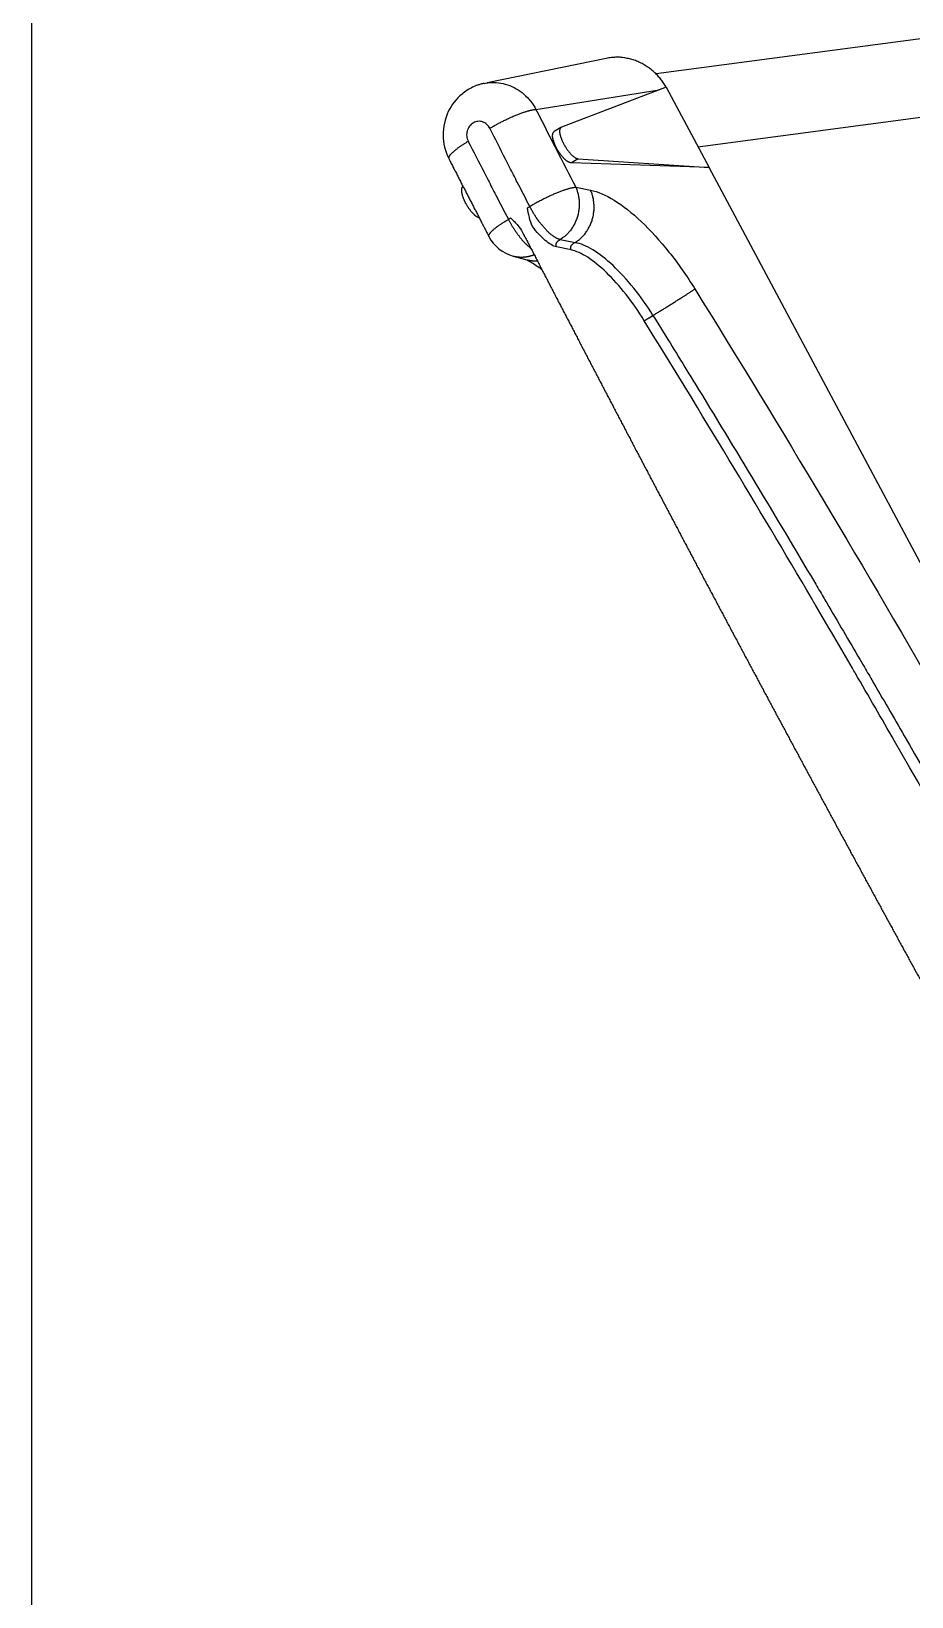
# Model space of a CAD drawing. Header units: millimetres. Extents: x 8076 to 10926, y 4783 to 8520.
# Drawn here: x 9942.5 to 10028.2, y 7074.5 to 7226.9 of the extents above; entities that cross this region are included whole.
import ezdxf

# ---------------------------------------------------------------- set-up
doc = ezdxf.new("R2010")
doc.units = ezdxf.units.MM
doc.layers.add('CABLES', color=10, linetype='Continuous', lineweight=25)

# ---------------------------------------------------------------- blocks, each defined once
blk = doc.blocks.new('149221')
at = {"linetype": 'Continuous'}
for p, q in [((145.99, -16.06), (59.06, -27.62)), ((63.14, -34.7), (147.22, -23.53)), ((54.21, -26.11), (42.64, -28.49)), ((60.05, -28.91), (49.85, -32.81)), ((60.05, -28.91), (64.23, -36.74)), ((47.37, -31.07), (59.38, -29.17)), ((49.81, -32.83), (49.16, -33.22)), ((51.49, -35.89), (50.84, -36.28)), ((64.23, -36.74), (50.84, -36.28)), ((51.49, -35.89), (64.23, -36.74)), ((164.07, -223.75), (64.23, -36.74)), ((40.26, -38.58), (40.26, -38.58)), ((51.24, -38.64), (52.69, -38.93)), ((46.55, -40.64), (46.77, -40.51)), ((44.69, -41.77), (44.9, -41.64)), ((49.55, -43.86), (49.73, -43.75)), ((49.73, -43.75), (51.18, -44.04)), ((51.18, -44.04), (50.97, -44.16)), ((45.16, -45.37), (46.48, -45.73)), ((50.8, -44.75), (49.38, -44.45)), ((58.39, -51.35), (58.76, -51.12))]:
    blk.add_line(p, q, dxfattribs=at)
for points in [[(60.05, -28.91), (59.94, -28.73, 0.009269), (59.82, -28.54, 0.008937), (59.69, -28.36, 0.008878), (59.56, -28.18, 0.009206), (59.42, -28.01, 0.009391), (59.27, -27.83, 0.009535), (59.11, -27.67, 0.009654), (58.95, -27.5, 0.009839), (58.77, -27.35, 0.009973), (58.59, -27.2, 0.010136), (58.41, -27.05, 0.010256), (58.21, -26.92, 0.010402), (58.01, -26.79, 0.010522), (57.81, -26.67, 0.01067), (57.6, -26.56, 0.010747), (57.38, -26.46, 0.010794), (57.17, -26.36, 0.010962), (56.94, -26.28, 0.011245), (56.72, -26.21, 0.01102), (56.49, -26.15, 0.010397), (56.26, -26.1, 0.01141), (56.03, -26.05, 0.013471), (55.79, -26.03, 0.010446), (55.57, -26, 0.004058), (55.36, -25.99, 0.01431), (55.1, -26, 0.024458), (54.72, -26.03, 0.012236), (54.21, -26.1, 0.006573)], [(42.88, -32.91), (43.03, -32.83, -0.002616), (43.18, -32.74, -0.002414), (43.33, -32.65, -0.00232), (43.49, -32.56, -0.002367), (43.66, -32.47, -0.002371), (43.83, -32.38, -0.002372), (44, -32.29, -0.002375), (44.18, -32.2, -0.002408), (44.35, -32.12, -0.002437), (44.53, -32.03, -0.002485), (44.71, -31.95, -0.002536), (44.89, -31.86, -0.002605), (45.07, -31.78, -0.002687), (45.25, -31.71, -0.002788), (45.43, -31.63, -0.0029), (45.6, -31.56, -0.003017), (45.77, -31.5, -0.0032), (45.93, -31.44, -0.003434), (46.09, -31.38, -0.003585), (46.24, -31.33, -0.003612), (46.39, -31.28, -0.00421), (46.53, -31.24, -0.005338), (46.67, -31.2, -0.004699), (46.79, -31.17, -0.002182), (46.89, -31.14, -0.007086), (47.01, -31.12, -0.014929), (47.17, -31.09, -0.009726), (47.37, -31.07, -0.006082)], [(50.84, -36.28), (50.8, -36.28, -0.026168), (50.76, -36.27, -0.021436), (50.71, -36.26, -0.018661), (50.67, -36.25, -0.017656), (50.62, -36.22, -0.016023), (50.56, -36.2, -0.014551), (50.51, -36.17, -0.013113), (50.45, -36.13, -0.012085), (50.39, -36.09, -0.011014), (50.33, -36.04, -0.01021), (50.26, -35.99, -0.009402), (50.2, -35.93, -0.008805), (50.13, -35.87, -0.008209), (50.06, -35.8, -0.007763), (49.99, -35.72, -0.007329), (49.93, -35.65, -0.007001), (49.86, -35.56, -0.006694), (49.79, -35.48, -0.006458), (49.72, -35.39, -0.006252), (49.66, -35.3, -0.006089), (49.6, -35.2, -0.005967), (49.54, -35.11, -0.005864), (49.48, -35.01, -0.005813), (49.42, -34.92, -0.005763), (49.37, -34.82, -0.005776), (49.32, -34.73, -0.005773), (49.28, -34.63, -0.005846), (49.24, -34.54, -0.005893), (49.2, -34.46, -0.006019), (49.17, -34.37, -0.006097), (49.14, -34.29, -0.006304), (49.11, -34.21, -0.006474), (49.09, -34.13, -0.006674), (49.06, -34.06, -0.006781), (49.05, -33.99, -0.007253), (49.03, -33.92, -0.0075), (49.02, -33.86, -0.008109), (49.01, -33.8, -0.009378), (49, -33.73, -0.010005), (49, -33.67, -0.010419), (49, -33.61, -0.013323), (49, -33.55, -0.019029), (49.01, -33.5, -0.016294), (49.02, -33.45, -0.004727), (49.03, -33.4, -0.028598), (49.05, -33.35, -0.067363), (49.09, -33.29, -0.039284), (49.16, -33.22, -0.021184)], [(49.85, -32.81), (49.82, -32.83, 0.042219), (49.79, -32.85, 0.040301), (49.76, -32.87, 0.038072), (49.74, -32.9, 0.036761), (49.72, -32.93, 0.03334), (49.7, -32.97, 0.029472), (49.69, -33.02, 0.02548), (49.68, -33.07, 0.022244), (49.67, -33.13, 0.019176), (49.67, -33.19, 0.016746), (49.68, -33.26, 0.014584), (49.68, -33.33, 0.012897), (49.69, -33.4, 0.011422), (49.71, -33.48, 0.010249), (49.72, -33.56, 0.009237), (49.75, -33.64, 0.008408), (49.77, -33.73, 0.007708), (49.8, -33.82, 0.007114), (49.83, -33.91, 0.006618), (49.87, -33.99, 0.006173), (49.9, -34.08, 0.005834), (49.94, -34.17, 0.005529), (49.99, -34.26, 0.005249), (50.03, -34.34, 0.004932), (50.07, -34.43, 0.004903), (50.12, -34.51, 0.004832), (50.17, -34.6, 0.004718), (50.22, -34.68, 0.004878), (50.27, -34.77, 0.004979), (50.33, -34.86, 0.005094), (50.39, -34.94, 0.005211), (50.45, -35.03, 0.005402), (50.51, -35.11, 0.005604), (50.57, -35.19, 0.005865), (50.64, -35.27, 0.006141), (50.7, -35.34, 0.006455), (50.77, -35.42, 0.006905), (50.83, -35.48, 0.007495), (50.9, -35.55, 0.007909), (50.96, -35.6, 0.008069), (51.02, -35.66, 0.009511), (51.09, -35.7, 0.012211), (51.15, -35.75, 0.010921), (51.2, -35.78, 0.005188), (51.25, -35.81, 0.016669), (51.31, -35.84, 0.03555), (51.39, -35.86, 0.023166), (51.49, -35.89, 0.01431)], [(40.79, -34.18), (40.68, -34.24, 0.001948), (40.57, -34.31, 0.001926), (40.46, -34.38, 0.001969), (40.35, -34.45, 0.002107), (40.25, -34.52, 0.002229), (40.14, -34.59, 0.002354), (40.04, -34.65, 0.002492), (39.94, -34.72, 0.002663), (39.85, -34.79, 0.002851), (39.75, -34.86, 0.003069), (39.67, -34.93, 0.003316), (39.58, -34.99, 0.003604), (39.5, -35.06, 0.003944), (39.42, -35.12, 0.004345), (39.35, -35.19, 0.004809), (39.28, -35.25, 0.00533), (39.21, -35.31, 0.006053), (39.15, -35.37, 0.006997), (39.1, -35.42, 0.007852), (39.05, -35.47, 0.008475), (39.01, -35.53, 0.010835), (38.98, -35.57, 0.015435), (38.95, -35.62, 0.014816), (38.92, -35.66, 0.006463), (38.9, -35.7, 0.02606), (38.89, -35.74, 0.068008), (38.89, -35.79, 0.048841), (38.9, -35.86, 0.030068)], [(38.9, -35.86), (38.99, -36.05, 0.000027), (39.09, -36.24, 0.000027), (39.19, -36.43, 0.000027), (39.29, -36.62, 0.000027), (39.38, -36.81, 0.000026), (39.48, -37, 0.000026), (39.58, -37.19, 0.000026), (39.68, -37.38, 0.000025), (39.77, -37.57, 0.000025), (39.87, -37.77, 0.000025), (39.97, -37.96, 0.000025), (40.07, -38.15, 0.000024), (40.16, -38.34, 0.000024), (40.26, -38.53, 0.000024), (40.36, -38.72, 0.000023), (40.46, -38.91, 0.000023), (40.55, -39.1, 0.000023), (40.65, -39.29, 0.000022), (40.75, -39.48, 0.000022), (40.85, -39.67, 0.000022), (40.94, -39.86, 0.000021), (41.04, -40.04, 0.000021), (41.14, -40.23, 0.000021), (41.24, -40.42, 0.000021), (41.33, -40.61, 0.00002), (41.43, -40.8, 0.00002), (41.53, -40.99, 0.00002), (41.63, -41.18, 0.00002), (41.72, -41.37, 0.000019), (41.82, -41.56, 0.000017), (41.92, -41.75, 0.000019), (42.02, -41.94, 0.000022), (42.12, -42.13, 0.000016), (42.21, -42.32, 0.000006), (42.3, -42.48, 0.000022), (42.41, -42.7, 0.000037), (42.58, -43.02, 0.000018), (42.8, -43.45, 0.00001)], [(40.26, -38.58), (40.24, -38.6, 0.040172), (40.21, -38.62, 0.036899), (40.19, -38.65, 0.033655), (40.17, -38.68, 0.031534), (40.16, -38.72, 0.028173), (40.14, -38.76, 0.024813), (40.13, -38.81, 0.021549), (40.13, -38.86, 0.018953), (40.12, -38.92, 0.016526), (40.12, -38.98, 0.014593), (40.13, -39.04, 0.012866), (40.14, -39.11, 0.011499), (40.15, -39.18, 0.010294), (40.16, -39.25, 0.00932), (40.18, -39.33, 0.008472), (40.2, -39.41, 0.007766), (40.22, -39.49, 0.007166), (40.25, -39.57, 0.006651), (40.28, -39.65, 0.006213), (40.31, -39.74, 0.005816), (40.35, -39.82, 0.005517), (40.38, -39.9, 0.005247), (40.42, -39.99, 0.00498), (40.46, -40.07, 0.004695), (40.5, -40.15, 0.004645), (40.55, -40.23, 0.004526), (40.59, -40.3, 0.004428), (40.64, -40.38, 0.004542), (40.69, -40.47, 0.004592), (40.74, -40.55, 0.004694), (40.79, -40.63, 0.004788), (40.85, -40.71, 0.00493), (40.9, -40.79, 0.005076), (40.96, -40.86, 0.005279), (41.02, -40.94, 0.005479), (41.08, -41.01, 0.005707), (41.14, -41.08, 0.006042), (41.2, -41.15, 0.006498), (41.26, -41.22, 0.006757), (41.32, -41.28, 0.006793), (41.38, -41.33, 0.007924), (41.44, -41.38, 0.010073), (41.5, -41.43, 0.008756), (41.56, -41.47, 0.003933), (41.61, -41.51, 0.013214), (41.67, -41.54, 0.027435), (41.75, -41.58, 0.0172), (41.86, -41.63, 0.0104)], [(46.77, -40.51), (46.91, -40.43, -0.002518), (47.06, -40.34, -0.002323), (47.22, -40.25, -0.002232), (47.38, -40.16, -0.002278), (47.54, -40.07, -0.002282), (47.71, -39.98, -0.002283), (47.89, -39.89, -0.002285), (48.06, -39.8, -0.002317), (48.24, -39.71, -0.002345), (48.42, -39.63, -0.002392), (48.6, -39.54, -0.002441), (48.78, -39.46, -0.002508), (48.96, -39.38, -0.002587), (49.13, -39.3, -0.002685), (49.31, -39.22, -0.002793), (49.48, -39.15, -0.002907), (49.65, -39.09, -0.003083), (49.81, -39.02, -0.00331), (49.97, -38.97, -0.003456), (50.12, -38.91, -0.003484), (50.27, -38.86, -0.004063), (50.41, -38.82, -0.005154), (50.54, -38.78, -0.00454), (50.66, -38.75, -0.00211), (50.77, -38.72, -0.006853), (50.89, -38.69, -0.014466), (51.05, -38.67, -0.009448), (51.24, -38.64, -0.005917)], [(51.24, -38.64), (51.31, -38.8, -0.01226), (51.37, -38.97, -0.011512), (51.42, -39.14, -0.011219), (51.47, -39.32, -0.011574), (51.51, -39.5, -0.011677), (51.54, -39.69, -0.011714), (51.57, -39.88, -0.011707), (51.58, -40.08, -0.011808), (51.59, -40.28, -0.011829), (51.58, -40.48, -0.011896), (51.57, -40.69, -0.011911), (51.54, -40.89, -0.011965), (51.51, -41.09, -0.011995), (51.47, -41.3, -0.012055), (51.41, -41.5, -0.012062), (51.35, -41.7, -0.012036), (51.27, -41.89, -0.01215), (51.19, -42.08, -0.01236), (51.1, -42.26, -0.012126), (51, -42.44, -0.011476), (50.9, -42.61, -0.012448), (50.79, -42.77, -0.014454), (50.66, -42.93, -0.01151), (50.55, -43.07, -0.005046), (50.44, -43.19, -0.015277), (50.29, -43.33, -0.026119), (50.05, -43.52, -0.013662), (49.73, -43.75, -0.007587)], [(51.18, -44.04), (51.32, -43.94, 0.01293), (51.46, -43.84, 0.012127), (51.6, -43.73, 0.011799), (51.73, -43.62, 0.012149), (51.87, -43.49, 0.012226), (51.99, -43.35, 0.012229), (52.12, -43.21, 0.01218), (52.24, -43.05, 0.01224), (52.35, -42.89, 0.012211), (52.45, -42.72, 0.012228), (52.55, -42.54, 0.012185), (52.64, -42.36, 0.012182), (52.72, -42.17, 0.01215), (52.8, -41.98, 0.012149), (52.86, -41.78, 0.012092), (52.91, -41.58, 0.012005), (52.96, -41.38, 0.012054), (52.99, -41.17, 0.0122), (53.02, -40.97, 0.011907), (53.03, -40.76, 0.011217), (53.04, -40.56, 0.012112), (53.03, -40.36, 0.013998), (53.01, -40.16, 0.011095), (52.99, -39.97, 0.004852), (52.97, -39.8, 0.014659), (52.92, -39.6, 0.024925), (52.83, -39.3, 0.012989), (52.69, -38.93, 0.007203)], [(49.73, -43.75), (49.66, -43.73, -0.01846), (49.58, -43.7, -0.015757), (49.49, -43.67, -0.013892), (49.41, -43.63, -0.012929), (49.31, -43.58, -0.011778), (49.22, -43.52, -0.010755), (49.12, -43.46, -0.009796), (49.02, -43.39, -0.009063), (48.92, -43.31, -0.008345), (48.81, -43.22, -0.007769), (48.7, -43.12, -0.007216), (48.59, -43.02, -0.00677), (48.48, -42.92, -0.006353), (48.37, -42.8, -0.006016), (48.26, -42.68, -0.005683), (48.14, -42.55, -0.005389), (48.03, -42.42, -0.005182), (47.92, -42.29, -0.005051), (47.81, -42.15, -0.00475), (47.7, -42.01, -0.004338), (47.59, -41.86, -0.004572), (47.49, -41.71, -0.00517), (47.38, -41.56, -0.003978), (47.29, -41.41, -0.001668), (47.2, -41.28, -0.005199), (47.1, -41.11, -0.00868), (46.95, -40.85, -0.00444), (46.77, -40.51, -0.002442)], [(42.8, -43.45), (42.79, -43.43, -0.057243), (42.78, -43.4, -0.051103), (42.78, -43.37, -0.042862), (42.79, -43.33, -0.035652), (42.8, -43.29, -0.02862), (42.82, -43.25, -0.023084), (42.85, -43.21, -0.018601), (42.88, -43.17, -0.015353), (42.91, -43.12, -0.012714), (42.96, -43.07, -0.010753), (43, -43.01, -0.00914), (43.06, -42.96, -0.007911), (43.11, -42.9, -0.006888), (43.18, -42.84, -0.006088), (43.25, -42.78, -0.005391), (43.32, -42.71, -0.004815), (43.4, -42.65, -0.004374), (43.48, -42.58, -0.004041), (43.57, -42.52, -0.003606), (43.66, -42.45, -0.003141), (43.75, -42.38, -0.003163), (43.85, -42.31, -0.003408), (43.95, -42.24, -0.002488), (44.05, -42.17, -0.001), (44.14, -42.11, -0.003092), (44.26, -42.04, -0.004779), (44.44, -41.92, -0.002271), (44.69, -41.77, -0.001208)], [(44.69, -41.77), (44.74, -41.87, 0.002933), (44.8, -41.98, 0.002811), (44.86, -42.08, 0.002765), (44.92, -42.19, 0.002822), (44.98, -42.3, 0.002846), (45.04, -42.41, 0.002865), (45.11, -42.51, 0.002882), (45.18, -42.62, 0.002921), (45.25, -42.73, 0.002952), (45.32, -42.84, 0.002998), (45.39, -42.95, 0.003039), (45.47, -43.05, 0.003093), (45.54, -43.16, 0.00315), (45.62, -43.26, 0.003222), (45.7, -43.36, 0.003284), (45.77, -43.46, 0.003345), (45.85, -43.56, 0.003459), (45.93, -43.66, 0.003626), (46.01, -43.76, 0.003635), (46.09, -43.85, 0.003508), (46.17, -43.94, 0.00398), (46.26, -44.02, 0.004903), (46.34, -44.11, 0.00393), (46.42, -44.19, 0.001485), (46.49, -44.26, 0.005728), (46.57, -44.34, 0.010719), (46.71, -44.45, 0.005788), (46.88, -44.6, 0.003222)], [(46.08, -43.05), (46.31, -43.49, 0.000038), (46.54, -43.93, 0.000038), (46.77, -44.38, 0.000038), (47, -44.82, 0.000038), (47.23, -45.26, 0.000038), (47.46, -45.71, 0.000038), (47.69, -46.15, 0.000038), (47.91, -46.6, 0.000038), (48.14, -47.04, 0.000038), (48.37, -47.48, 0.000038), (48.6, -47.93, 0.000038), (48.83, -48.37, 0.000038), (49.06, -48.81, 0.000038), (49.29, -49.26, 0.000038), (49.52, -49.7, 0.000038), (49.75, -50.14, 0.000038), (49.98, -50.59, 0.000038), (50.21, -51.03, 0.000038), (50.44, -51.48, 0.000038), (50.68, -51.92, 0.000038), (50.91, -52.36, 0.000038), (51.14, -52.81, 0.000038), (51.37, -53.25, 0.000038), (51.6, -53.69, 0.000038), (51.83, -54.14, 0.000038), (52.06, -54.58, 0.000038), (52.29, -55.02, 0.000038), (52.52, -55.47, 0.000038), (52.75, -55.91, 0.000038), (52.99, -56.36, 0.000038), (53.22, -56.8, 0.000038), (53.45, -57.24, 0.000038), (53.68, -57.69, 0.000038), (53.91, -58.13, 0.000038), (54.14, -58.57, 0.000038), (54.38, -59.02, 0.000038), (54.61, -59.46, 0.000038), (54.84, -59.9, 0.000038), (55.07, -60.35, 0.000038), (55.3, -60.79, 0.000038), (55.54, -61.24, 0.000038), (55.77, -61.68, 0.000038), (56, -62.12, 0.000038), (56.23, -62.57, 0.000038), (56.47, -63.01, 0.000038), (56.7, -63.45, 0.000038), (56.93, -63.9, 0.000038), (57.16, -64.34, 0.000038), (57.4, -64.78, 0.000038), (57.63, -65.23, 0.000038), (57.86, -65.67, 0.000038), (58.1, -66.11, 0.000038), (58.33, -66.56, 0.000038), (58.56, -67, 0.000038), (58.8, -67.44, 0.000038), (59.03, -67.89, 0.000038), (59.26, -68.33, 0.000038), (59.5, -68.77, 0.000038), (59.73, -69.22, 0.000038), (59.97, -69.66, 0.000038), (60.2, -70.11, 0.000038), (60.43, -70.55, 0.000038), (60.67, -70.99, 0.000038), (60.9, -71.44, 0.000038), (61.14, -71.88, 0.000038), (61.37, -72.32, 0.000038), (61.6, -72.77, 0.000038), (61.84, -73.21, 0.000038), (62.07, -73.65, 0.000038), (62.31, -74.1, 0.000038), (62.54, -74.54, 0.000038), (62.78, -74.98, 0.000038), (63.01, -75.43, 0.000038), (63.25, -75.87, 0.000038), (63.48, -76.31, 0.000038), (63.72, -76.76, 0.000038), (63.95, -77.2, 0.000038), (64.19, -77.64, 0.000038), (64.42, -78.09, 0.000038), (64.66, -78.53, 0.000038), (64.9, -78.97, 0.000038), (65.13, -79.42, 0.000038), (65.37, -79.86, 0.000038), (65.6, -80.3, 0.000038), (65.84, -80.75, 0.000038), (66.08, -81.2, 0.000038), (66.32, -81.64, 0.000038), (66.55, -82.09, 0.000038), (66.79, -82.53, 0.000038), (67.03, -82.98, 0.000038), (67.27, -83.43, 0.000038), (67.51, -83.87, 0.000038), (67.74, -84.32, 0.000038), (67.98, -84.76, 0.000038), (68.22, -85.21, 0.000038), (68.46, -85.66, 0.000038), (68.7, -86.1, 0.000038), (68.94, -86.55, 0.000038), (69.17, -86.99, 0.000038), (69.41, -87.44, 0.000038), (69.65, -87.89, 0.000038), (69.89, -88.33, 0.000038), (70.13, -88.78, 0.000038), (70.37, -89.23, 0.000038), (70.61, -89.68, 0.000038), (70.85, -90.13, 0.000038), (71.1, -90.58, 0.000038), (71.34, -91.03, 0.000038), (71.58, -91.48, 0.000038), (71.82, -91.92, 0.000038), (72.06, -92.37, 0.000038), (72.3, -92.82, 0.000038), (72.54, -93.27, 0.000038), (72.78, -93.72, 0.000038), (73.03, -94.17, 0.000038), (73.27, -94.62, 0.000038), (73.51, -95.07, 0.000038), (73.75, -95.51, 0.000038), (73.99, -95.96, 0.000038), (74.23, -96.41, 0.000038), (74.48, -96.86, 0.000038), (74.72, -97.31, 0.000038), (74.96, -97.76, 0.000038), (75.2, -98.21, 0.000038), (75.45, -98.66, 0.000038), (75.69, -99.1, 0.000038), (75.93, -99.55, 0.000038), (76.17, -100, 0.000038), (76.42, -100.45, 0.000038), (76.66, -100.9, 0.000038), (76.9, -101.35, 0.000038), (77.14, -101.8, 0.000038), (77.39, -102.24, 0.000038), (77.63, -102.69, 0.000038), (77.87, -103.14, 0.000038), (78.12, -103.59, 0.000038), (78.36, -104.04, 0.000038), (78.6, -104.49, 0.000038), (78.85, -104.93, 0.000038), (79.09, -105.38, 0.000038), (79.33, -105.83, 0.000038), (79.58, -106.28, 0.000038), (79.82, -106.73, 0.000038), (80.07, -107.18, 0.000038), (80.31, -107.63, 0.000038), (80.55, -108.07, 0.000038), (80.8, -108.52, 0.000038), (81.04, -108.97, 0.000038), (81.29, -109.42, 0.000038), (81.53, -109.87, 0.000038), (81.78, -110.31, 0.000038), (82.02, -110.76, 0.000038), (82.26, -111.21, 0.000038), (82.51, -111.66, 0.000038), (82.75, -112.11, 0.000038), (83, -112.56, 0.000038), (83.24, -113, 0.000038), (83.49, -113.45, 0.000038), (83.73, -113.9, 0.000038), (83.98, -114.35, 0.000038), (84.22, -114.8, 0.000038), (84.47, -115.24, 0.000038), (84.72, -115.69, 0.000038), (84.96, -116.14, 0.000038)], [(49.38, -44.45), (49.37, -44.43, -0.012351), (49.36, -44.41, -0.011599), (49.36, -44.39, -0.011305), (49.35, -44.37, -0.011666), (49.35, -44.35, -0.011772), (49.34, -44.33, -0.01181), (49.34, -44.3, -0.011803), (49.34, -44.28, -0.011904), (49.34, -44.26, -0.011924), (49.34, -44.24, -0.011989), (49.34, -44.21, -0.012001), (49.34, -44.19, -0.012052), (49.35, -44.17, -0.012078), (49.35, -44.14, -0.012134), (49.36, -44.12, -0.012135), (49.37, -44.1, -0.012104), (49.38, -44.07, -0.012212), (49.39, -44.05, -0.012416), (49.4, -44.03, -0.012174), (49.41, -44.01, -0.011515), (49.42, -43.99, -0.012482), (49.43, -43.97, -0.014482), (49.45, -43.96, -0.011525), (49.46, -43.94, -0.005053), (49.47, -43.92, -0.015282), (49.49, -43.91, -0.026096), (49.52, -43.89, -0.013639), (49.55, -43.86, -0.007572)], [(50.8, -44.75), (50.79, -44.73, -0.012348), (50.78, -44.71, -0.011597), (50.77, -44.69, -0.011303), (50.77, -44.67, -0.011665), (50.76, -44.65, -0.011771), (50.76, -44.63, -0.011809), (50.76, -44.61, -0.011802), (50.76, -44.58, -0.011904), (50.76, -44.56, -0.011924), (50.76, -44.54, -0.01199), (50.76, -44.51, -0.012003), (50.76, -44.49, -0.012054), (50.76, -44.47, -0.01208), (50.77, -44.44, -0.012136), (50.78, -44.42, -0.012138), (50.78, -44.4, -0.012107), (50.79, -44.38, -0.012215), (50.8, -44.35, -0.01242), (50.81, -44.33, -0.012177), (50.82, -44.31, -0.011519), (50.84, -44.29, -0.012486), (50.85, -44.28, -0.014487), (50.86, -44.26, -0.011529), (50.88, -44.24, -0.005055), (50.89, -44.23, -0.015287), (50.91, -44.21, -0.026104), (50.93, -44.19, -0.013643), (50.97, -44.16, -0.007574)], [(47.21, -45.23), (47.15, -45.25, -0.005015), (47.08, -45.28, -0.00494), (47.02, -45.3, -0.004937), (46.96, -45.32, -0.005026), (46.89, -45.34, -0.00508), (46.83, -45.36, -0.005123), (46.76, -45.38, -0.005161), (46.69, -45.39, -0.005214), (46.63, -45.41, -0.005254), (46.56, -45.42, -0.005303), (46.49, -45.43, -0.005338), (46.42, -45.44, -0.005381), (46.35, -45.45, -0.00542), (46.28, -45.46, -0.005473), (46.21, -45.47, -0.005491), (46.14, -45.47, -0.005496), (46.07, -45.48, -0.005574), (46, -45.48, -0.005726), (45.93, -45.48, -0.005586), (45.86, -45.48, -0.005238), (45.79, -45.47, -0.005814), (45.72, -45.47, -0.006977), (45.65, -45.46, -0.005298), (45.58, -45.45, -0.001795), (45.52, -45.44, -0.00753), (45.44, -45.43, -0.013023), (45.32, -45.41, -0.006361), (45.16, -45.37, -0.003357)], [(47.52, -45.83), (47.48, -45.83, -0.002746), (47.45, -45.83, -0.002735), (47.41, -45.84, -0.002735), (47.38, -45.84, -0.002749), (47.35, -45.84, -0.002758), (47.31, -45.84, -0.002765), (47.28, -45.84, -0.00277), (47.24, -45.84, -0.002778), (47.21, -45.84, -0.002785), (47.17, -45.84, -0.002792), (47.14, -45.83, -0.002797), (47.1, -45.83, -0.002802), (47.07, -45.83, -0.002809), (47.03, -45.83, -0.00282), (47, -45.82, -0.002818), (46.96, -45.82, -0.002806), (46.93, -45.82, -0.002834), (46.89, -45.81, -0.002897), (46.86, -45.81, -0.002818), (46.82, -45.8, -0.002634), (46.79, -45.8, -0.002912), (46.76, -45.79, -0.003478), (46.72, -45.78, -0.00264), (46.69, -45.78, -0.000902), (46.66, -45.77, -0.003732), (46.62, -45.76, -0.00643), (46.56, -45.75, -0.003143), (46.48, -45.73, -0.001663)], [(58.76, -51.12), (58.91, -51.04, 0.00029), (59.05, -50.95, 0.000268), (59.21, -50.85, 0.000257), (59.36, -50.76, 0.000263), (59.52, -50.66, 0.000263), (59.69, -50.56, 0.000263), (59.85, -50.46, 0.000264), (60.02, -50.35, 0.000267), (60.19, -50.25, 0.000271), (60.36, -50.14, 0.000276), (60.52, -50.04, 0.000283), (60.69, -49.93, 0.000291), (60.86, -49.83, 0.0003), (61.02, -49.72, 0.000312), (61.18, -49.62, 0.000326), (61.34, -49.52, 0.00034), (61.49, -49.43, 0.000362), (61.64, -49.34, 0.000389), (61.78, -49.25, 0.000408), (61.91, -49.16, 0.000414), (62.04, -49.08, 0.000485), (62.16, -49, 0.000619), (62.27, -48.93, 0.000551), (62.37, -48.86, 0.000257), (62.46, -48.8, 0.000842), (62.56, -48.74, 0.001823), (62.69, -48.65, 0.001231), (62.84, -48.55, 0.000788)], [(57.92, -51.64), (57.93, -51.64, -0.001885), (57.94, -51.63, -0.001434), (57.94, -51.63, -0.001162), (57.95, -51.62, -0.00102), (57.96, -51.62, -0.000882), (57.97, -51.61, -0.000774), (57.99, -51.6, -0.000682), (58, -51.59, -0.000616), (58.01, -51.58, -0.000555), (58.03, -51.57, -0.000509), (58.04, -51.56, -0.000466), (58.06, -51.55, -0.000434), (58.08, -51.54, -0.000404), (58.09, -51.53, -0.000382), (58.11, -51.52, -0.00036), (58.13, -51.51, -0.000341), (58.15, -51.5, -0.000328), (58.17, -51.49, -0.000321), (58.19, -51.47, -0.000303), (58.21, -51.46, -0.000279), (58.23, -51.45, -0.000295), (58.24, -51.44, -0.000336), (58.26, -51.43, -0.000263), (58.28, -51.41, -0.000114), (58.3, -51.4, -0.000345), (58.32, -51.39, -0.000588), (58.35, -51.37, -0.000311), (58.39, -51.35, -0.000174)]]:
    blk.add_lwpolyline(points, format="xyb", dxfattribs=at)
blk.add_arc((46.16, -41.72), 3.78, 207.2162, 254.7222, dxfattribs=at)
for points, knots in [([(42.33, -28.54), (42.32, -28.54), (42.27, -28.55), (42.15, -28.58), (41.96, -28.63), (41.62, -28.73), (40.98, -29), (39.88, -29.71), (38.16, -31.9), (38.16, -34.47), (38.9, -35.86)], [0, 0, 0, 0, 0.005462, 0.0164, 0.036954, 0.071436, 0.129027, 0.258323, 0.490957, 1, 1, 1, 1]), ([(42.33, -28.54), (42.5, -28.5), (43.26, -28.39), (44.64, -28.56), (46.27, -29.49), (47.07, -30.5), (47.37, -31.07)], [2.6013791, 2.6013791, 2.6013791, 2.6013791, 2.6350467, 2.7567183, 2.8783711, 3, 3, 3, 3]), ([(42.88, -32.91), (42.81, -32.77), (42.61, -32.5), (42.2, -32.26), (41.73, -32.2), (41.27, -32.34), (40.88, -32.68), (40.65, -33.16), (40.61, -33.69), (40.71, -34.03), (40.79, -34.18)], [2, 2, 2, 2, 2.121629, 2.243282, 2.364953, 2.486627, 2.617026, 2.748016, 2.87402, 3, 3, 3, 3]), ([(46.77, -40.51), (46.37, -39.73), (45.96, -38.94), (45.56, -38.16), (45.31, -37.67), (45.06, -37.18), (44.81, -36.69), (44.68, -36.44), (44.55, -36.18), (44.42, -35.93), (43.91, -34.92), (43.4, -33.92), (42.88, -32.91)], [0, 0, 0, 0, 0.459223, 0.459223, 0.459223, 0.744899, 0.744899, 0.744899, 0.893467, 0.893467, 0.893467, 1.481755, 1.481755, 1.481755, 1.481755]), ([(40.79, -34.18), (41.3, -35.18), (41.82, -36.19), (42.33, -37.19), (42.46, -37.44), (42.59, -37.7), (42.72, -37.95), (42.97, -38.44), (43.22, -38.93), (43.48, -39.41), (43.88, -40.2), (44.28, -40.98), (44.69, -41.77)], [0, 0, 0, 0, 0.588288, 0.588288, 0.588288, 0.736856, 0.736856, 0.736856, 1.022532, 1.022532, 1.022532, 1.481755, 1.481755, 1.481755, 1.481755]), ([(52.69, -38.93), (53.38, -39.06), (54.94, -39.73), (57.61, -41.84), (60.35, -44.85), (62.05, -47.29), (62.84, -48.55)], [2, 2, 2, 2, 2.753208, 3.506439, 4.25971, 5.013003, 5.013003, 5.013003, 5.013003]), ([(47.04, -42.47), (46.9, -42.19), (46.72, -41.58), (46.59, -40.96), (46.55, -40.64)], [0, 0, 0, 0, 0.000881323, 0.001765199, 0.001765199, 0.001765199, 0.001765199]), ([(44.9, -41.64), (45.16, -41.87), (45.58, -42.31), (45.96, -42.8), (46.08, -43.05)], [0, 0, 0, 0, 0.000994197, 0.001765206, 0.001765206, 0.001765206, 0.001765206]), ([(49.38, -44.45), (49.06, -44.38), (48.3, -43.94), (47.44, -43.01), (47.04, -42.47)], [4.82227, 4.82227, 4.82227, 4.82227, 7.881113, 10.939976, 10.939976, 10.939976, 10.939976]), ([(58.76, -51.12), (58.18, -50.19), (56.91, -48.39), (54.87, -46.17), (52.88, -44.62), (51.7, -44.13), (51.18, -44.04)], [2, 2, 2, 2, 2.753293, 3.506564, 4.259794, 5.013003, 5.013003, 5.013003, 5.013003]), ([(57.92, -51.64), (57.37, -50.74), (56.16, -49.01), (54.23, -46.85), (52.37, -45.34), (51.28, -44.85), (50.8, -44.75)], [2, 2, 2, 2, 6.679506, 11.359015, 16.03851, 20.718006, 20.718006, 20.718006, 20.718006]), ([(46.48, -45.73), (46.48, -45.73), (46.48, -45.73), (46.48, -45.73), (46.49, -45.73), (46.55, -45.75), (46.82, -45.87), (47.36, -46.2), (47.86, -46.59), (47.95, -46.66)], [0, 0, 0, 0, 0.0007466, 0.0061203, 0.0194946, 0.0526126, 0.1136559, 0.2850808, 0.3198309, 0.3198309, 0.3198309, 0.3198309]), ([(62.84, -48.55), (71.26, -62.16), (87.69, -89.67), (110.85, -131.51), (132.34, -173.6), (145.45, -201.61), (151.67, -215.54)], [2, 2, 2, 2, 10.2234, 18.446801, 26.670201, 34.893602, 34.893602, 34.893602, 34.893602]), ([(146.07, -217.34), (145.15, -215.27), (144.21, -213.21), (143.27, -211.14), (143.21, -211), (143.14, -210.85), (143.07, -210.71), (142.12, -208.62), (141.16, -206.53), (140.2, -204.45), (140.14, -204.31), (140.07, -204.17), (140.01, -204.03), (135.66, -194.62), (124.54, -171.3), (105.47, -134.02), (88.94, -104.11), (79.74, -88.17), (78.47, -85.98), (78.37, -85.81), (78.27, -85.63), (78.17, -85.46), (76.97, -83.39), (75.76, -81.33), (74.55, -79.27), (74.45, -79.09), (74.34, -78.92), (74.24, -78.74), (68.9, -69.65), (63.45, -60.62), (57.92, -51.64)], [0, 0, 0, 0, 10.582903, 10.582903, 10.582903, 11.325113, 11.325113, 11.325113, 21.999377, 21.999377, 21.999377, 22.707132, 22.707132, 22.707132, 70.807083, 141.61417, 212.42125, 223.76103, 223.76103, 223.76103, 224.64956, 224.64956, 224.64956, 235.31514, 235.31514, 235.31514, 236.22711, 236.22711, 236.22711, 283.22833, 283.22833, 283.22833, 283.22833]), ([(58.76, -51.12), (59.87, -52.91), (60.97, -54.7), (62.07, -56.49), (62.32, -56.9), (62.58, -57.32), (62.83, -57.73), (66.77, -64.17), (70.66, -70.63), (74.5, -77.13), (74.78, -77.59), (75.05, -78.06), (75.33, -78.53), (75.44, -78.72), (75.55, -78.91), (75.67, -79.11), (76.75, -80.95), (77.83, -82.79), (78.91, -84.64), (79.02, -84.83), (79.13, -85.02), (79.24, -85.2), (79.51, -85.67), (79.78, -86.14), (80.06, -86.61), (81.11, -88.42), (84.87, -94.92), (88.57, -101.44), (91.21, -106.15), (91.42, -106.54), (91.64, -106.93), (91.86, -107.31), (95.51, -113.85), (99.11, -120.4), (102.64, -126.96), (103.82, -129.16), (105.51, -132.31), (107.18, -135.46), (107.69, -136.42), (113.38, -147.17), (118.9, -157.94), (124.24, -168.7), (124.43, -169.1), (124.63, -169.49), (124.82, -169.89), (125.71, -171.69), (131.03, -182.48), (136.16, -193.27), (140.3, -202.24), (140.54, -202.77), (140.79, -203.3), (141.03, -203.83), (141.1, -203.98), (141.17, -204.13), (141.24, -204.28), (142.11, -206.17), (142.97, -208.06), (143.83, -209.95), (143.9, -210.11), (143.97, -210.27), (144.04, -210.42), (144.28, -210.96), (144.52, -211.49), (144.76, -212.02), (145.51, -213.67), (146.24, -215.31), (146.98, -216.95)], [0, 0, 0, 0, 1.086512, 1.086512, 1.086512, 1.338045, 1.338045, 1.338045, 5.240975, 5.240975, 5.240975, 5.522828, 5.522828, 5.522828, 5.63759, 5.63759, 5.63759, 6.744841, 6.744841, 6.744841, 6.856886, 6.856886, 6.856886, 7.137732, 7.137732, 7.137732, 8.2234, 11.027418, 11.027418, 11.027418, 11.25768, 11.25768, 11.25768, 15.146119, 15.146119, 15.146119, 16.446801, 17.013082, 17.013082, 17.013082, 23.372758, 23.372758, 23.372758, 23.606294, 23.606294, 23.606294, 24.670201, 29.983246, 29.983246, 29.983246, 30.298336, 30.298336, 30.298336, 30.386713, 30.386713, 30.386713, 31.508049, 31.508049, 31.508049, 31.600418, 31.600418, 31.600418, 31.917227, 31.917227, 31.917227, 32.893602, 32.893602, 32.893602, 32.893602])]:
    blk.add_open_spline(points, degree=3, knots=knots, dxfattribs=at)
blk.add_open_spline([(47.37, -31.07), (48.66, -33.59), (49.95, -36.12), (51.24, -38.64)], degree=3, dxfattribs=at)
blk = doc.blocks.new('149221_V_ZENIT_48_10_Sin_[CAD07190026]')
at = {"linetype": 'Continuous'}
blk.add_blockref('149221', (0, 0), dxfattribs=at)

msp = doc.modelspace()

# ---------------------------------------------------------------- linework, layer by layer
at = {"layer": 'CABLES'}
for p, q in [((9942.52, 7271.1), (9942.52, 7219.83)), ((9942.52, 7219.83), (9942.52, 5994.49))]:
    msp.add_line(p, q, dxfattribs=at)

# ---------------------------------------------------------------- block references
msp.add_blockref('149221_V_ZENIT_48_10_Sin_[CAD07190026]', (9944.24, 7250.37))

doc.saveas('drawing.dxf')
